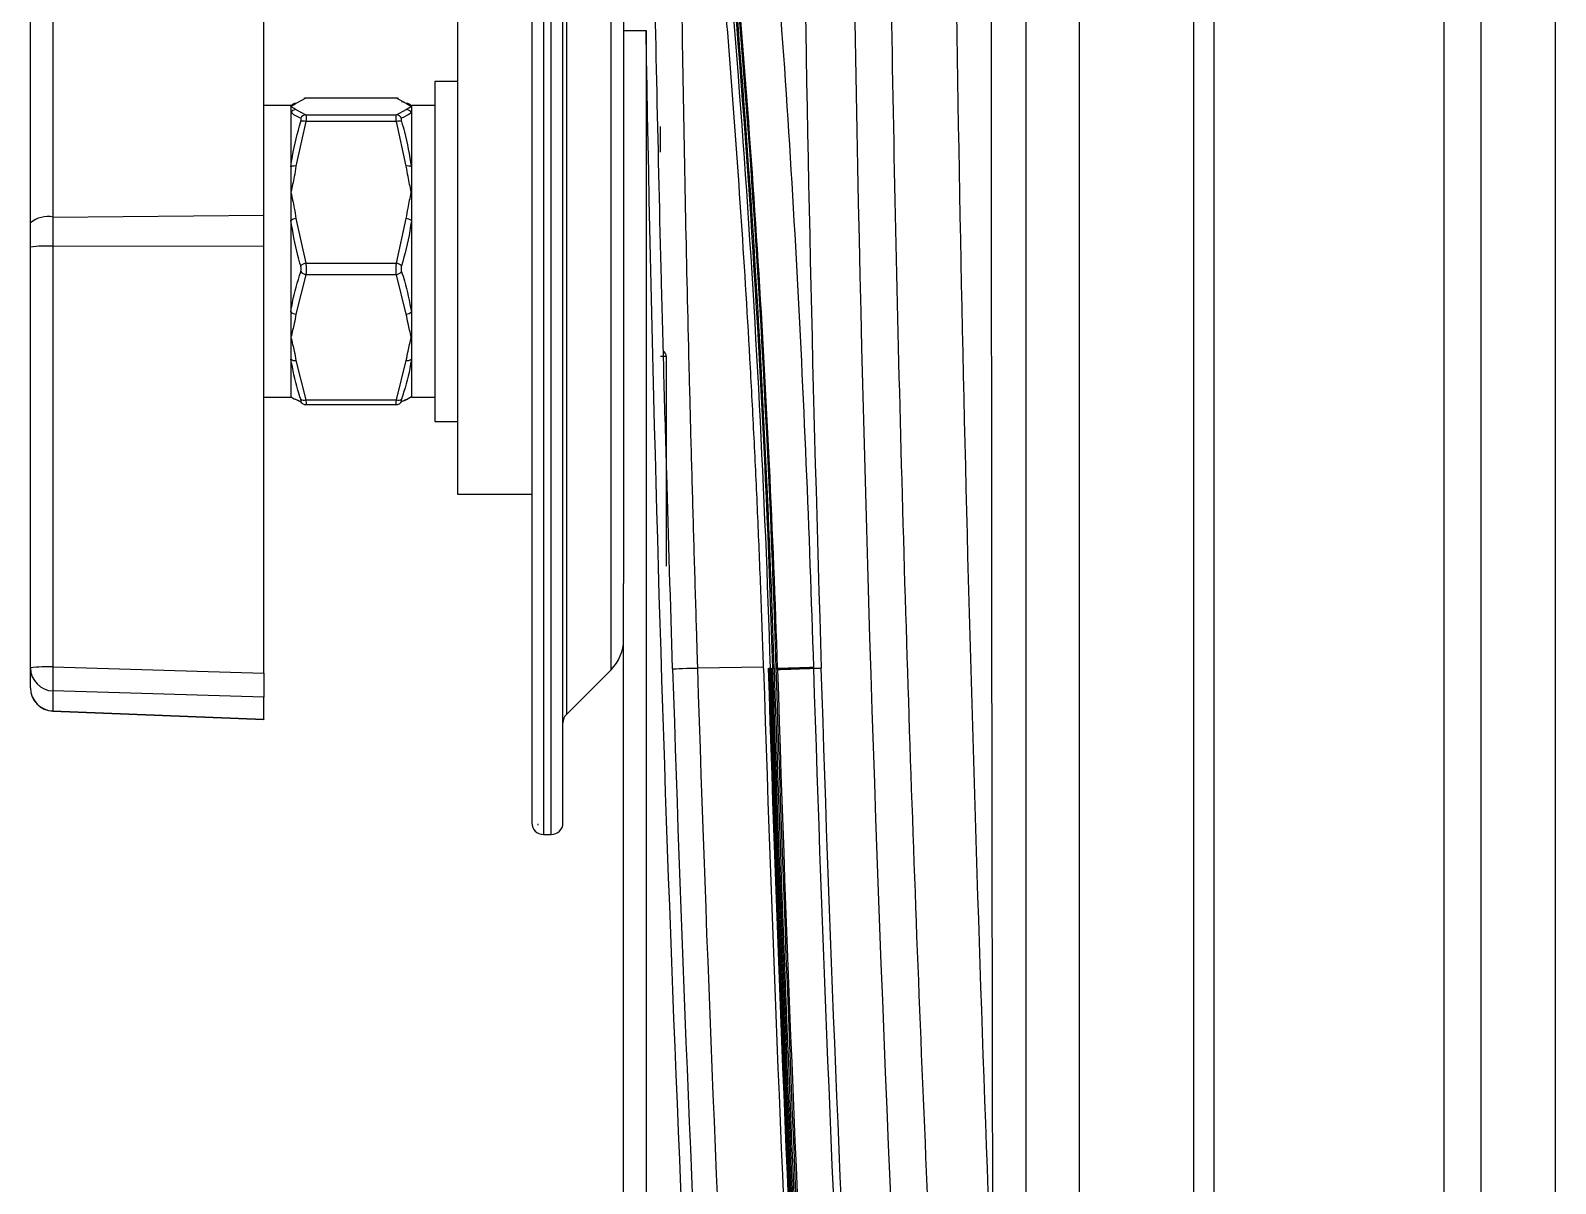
# Model space of a CAD drawing. Extents: x 14.8 to 109.8, y 1.6 to 86.6.
# Drawn here: x 43.172 to 47.096, y 7.7 to 10.666 of the extents above; entities that cross this region are included whole.
import ezdxf

# ---------------------------------------------------------------- set-up
doc = ezdxf.new("R2010")
doc.units = 0
doc.header["$MEASUREMENT"] = 0
doc.layers.add('OBJECT', color=7, linetype='CONTINUOUS')

msp = doc.modelspace()

# ---------------------------------------------------------------- linework, layer by layer
at = {"layer": 'OBJECT'}
for p, q in [((46.8094, 6.5107), (46.8094, 12.4804)), ((46.9041, 12.4807), (46.9041, 6.5107)), ((47.0963, 6.7607), (47.0963, 12.4807)), ((44.4923, 11.5976), (44.4923, 8.5976)), ((44.5123, 8.5976), (44.5123, 11.5976)), ((44.4623, 11.5676), (44.4623, 8.6276)), ((44.5423, 8.6276), (44.5423, 11.5676)), ((44.5511, 11.2888), (44.5511, 8.9064)), ((43.2302, 11.2353), (43.2302, 10.1861)), ((43.7723, 10.1908), (43.7723, 11.2565)), ((43.1723, 10.1712), (43.1723, 11.2204)), ((44.6661, 9.0214), (44.6661, 11.1738)), ((44.6983, 11.096), (44.6983, 9.2435)), ((45.7333, 11.0507), (45.7333, 6.6107)), ((45.8703, 11.0481), (45.8703, 6.6107)), ((46.1655, 6.6107), (46.1655, 11.0476)), ((46.2171, 11.0474), (46.2171, 6.6107)), ((44.2723, 9.4726), (44.2723, 10.7226)), ((44.6983, 10.6659), (44.7562, 10.6659)), ((44.7562, 10.6659), (44.7562, 6.0194)), ((44.2723, 10.5351), (44.2123, 10.5351)), ((44.2123, 10.5351), (44.2123, 9.6601)), ((43.8807, 10.4916), (43.8553, 10.4783)), ((43.8811, 10.4917), (43.8807, 10.4916)), ((44.114, 10.4916), (43.8807, 10.4916)), ((44.1136, 10.4918), (43.8811, 10.4918)), ((44.114, 10.4916), (44.1136, 10.4915)), ((44.1393, 10.4783), (44.114, 10.4916)), ((43.8423, 10.4726), (43.7723, 10.4726)), ((43.8423, 10.4705), (43.8423, 10.4726)), ((43.8423, 10.4705), (43.8423, 10.4548)), ((43.8423, 10.4548), (43.8423, 10.3153)), ((43.8553, 10.4626), (43.8807, 10.4493)), ((43.8807, 10.4493), (44.114, 10.4493)), ((44.114, 10.4493), (44.1393, 10.4626)), ((44.2123, 10.4726), (44.1523, 10.4726)), ((44.1523, 10.4726), (44.1523, 9.7226)), ((44.1523, 10.4725), (44.1523, 10.4705)), ((44.1523, 10.4705), (44.1523, 10.4548)), ((44.1523, 10.4548), (44.1523, 10.3153)), ((43.8807, 10.4316), (43.8553, 10.3171)), ((44.114, 10.4316), (43.8807, 10.4316)), ((44.1393, 10.3171), (44.114, 10.4316)), ((44.7936, 10.3676), (44.7936, 10.4193)), ((43.8423, 10.3153), (43.8423, 10.2495)), ((44.1523, 10.3153), (44.1523, 10.2495)), ((43.8423, 10.2495), (43.8423, 10.1775)), ((44.1523, 10.2495), (44.1523, 10.1775)), ((43.1723, 10.1088), (43.1723, 10.1712)), ((43.2302, 10.1861), (43.7723, 10.1908)), ((43.2302, 10.1861), (43.2302, 10.1111)), ((43.7723, 10.1118), (43.7723, 10.1908)), ((43.8423, 10.1775), (43.8423, 9.9421)), ((43.8553, 10.182), (43.8807, 10.0674)), ((44.114, 10.0674), (44.1393, 10.182)), ((44.1523, 10.1775), (44.1523, 9.9421)), ((43.1723, 9.0263), (43.1723, 10.1088)), ((43.2302, 10.1111), (43.7723, 10.1118)), ((43.2302, 10.1111), (43.2302, 9.0286)), ((43.7723, 9.0123), (43.7723, 10.1118)), ((43.8807, 10.0674), (44.114, 10.0674)), ((43.8807, 10.0376), (43.8553, 9.9363)), ((44.114, 10.0376), (43.8807, 10.0376)), ((44.1393, 9.9363), (44.114, 10.0376)), ((43.8423, 9.9421), (43.8423, 9.8767)), ((44.1523, 9.9421), (44.1523, 9.8767)), ((43.8423, 9.8767), (43.8423, 9.8203)), ((44.1523, 9.8767), (44.1523, 9.8203)), ((43.8423, 9.8203), (43.8423, 9.7243)), ((43.8553, 9.817), (43.8807, 9.7157)), ((44.114, 9.7157), (44.1393, 9.817)), ((44.1523, 9.8203), (44.1523, 9.7243)), ((44.8083, 9.8276), (44.7936, 9.8276)), ((44.8083, 9.8276), (44.8083, 9.2875)), ((43.7723, 9.7226), (43.8446, 9.7226)), ((43.869, 9.7097), (43.8553, 9.7169)), ((43.8807, 9.7157), (44.114, 9.7157)), ((43.8811, 9.7034), (44.1136, 9.7034)), ((44.114, 9.7035), (44.1136, 9.7037)), ((44.1393, 9.7169), (44.1255, 9.7096)), ((44.1523, 9.7226), (44.2123, 9.7226)), ((44.2123, 9.6601), (44.2723, 9.6601)), ((44.4623, 9.4726), (44.2723, 9.4726)), ((44.6983, 6.0194), (44.6983, 9.2435)), ((43.1723, 8.9747), (43.1723, 9.0263)), ((43.2302, 9.0286), (43.7723, 9.0123)), ((45.0584, 9.028), (44.8885, 9.0259)), ((45.0585, 9.0247), (45.0584, 9.028)), ((45.0706, 9.0251), (45.0706, 9.0251)), ((45.1869, 9.0281), (45.187, 9.0251)), ((45.187, 9.0251), (45.2071, 9.0251)), ((43.7723, 9.0123), (43.7723, 8.9507)), ((44.5511, 8.9064), (44.6661, 9.0214)), ((43.7723, 8.9507), (43.2302, 8.967)), ((43.2302, 8.967), (43.2302, 8.9154)), ((43.7723, 8.8942), (43.7723, 8.9507)), ((43.2302, 8.9154), (43.23, 8.9148)), ((43.23, 8.9148), (43.7723, 8.8936)), ((43.2302, 8.9154), (43.7723, 8.8942)), ((43.7723, 8.8942), (43.7723, 8.8936)), ((44.4785, 8.623), (44.4773, 8.6235)), ((44.4773, 8.6235), (44.4785, 8.6226)), ((44.4785, 8.6226), (44.4785, 8.623)), ((44.4923, 8.5976), (44.5123, 8.5976))]:
    msp.add_line(p, q, dxfattribs=at)
at = {"layer": 'OBJECT', "flags": 128}
for points in [[(44.8246, 9.0239), (44.8253, 9.024), (44.8284, 9.024), (44.8336, 9.0242), (44.8409, 9.0244), (44.8501, 9.0247), (44.8613, 9.0251), (44.8741, 9.0255), (44.8885, 9.0259)], [(45.0945, 9.0222), (45.0945, 9.0222), (45.0944, 9.0251)]]:
    msp.add_lwpolyline(points, dxfattribs=at)
at = {"layer": 'OBJECT'}
for centre, radius, start, end in [((159.0083, 12.6251), 113.7313, 180.78752, 183.794873), ((43.8551, 10.4636), 0.0147, 89.1823, 150.4843), ((43.8803, 10.4778), 0.0138, 88.2577, 110.4281), ((44.1144, 10.4778), 0.0138, 69.2221, 91.7438), ((44.1395, 10.4636), 0.0147, 29.5126, 90.8209), ((43.8555, 10.4475), 0.0151, 90.8391, 150.9292), ((43.8813, 10.4344), 0.0149, 92.4139, 155.6673), ((44.1133, 10.4344), 0.0149, 24.3351, 87.5836), ((44.1391, 10.4475), 0.0151, 29.0676, 89.1641), ((43.8743, 10.4135), 0.0192, 70.693, 110.1842), ((44.1203, 10.4135), 0.0192, 69.8158, 109.3071), ((44.5784, 10.3638), 0.2153, 357.0036, 0.9977), ((43.8516, 10.295), 0.0224, 80.5422, 114.5662), ((44.143, 10.295), 0.0224, 65.4324, 99.4592), ((43.2171, 10.1172), 0.0701, 79.1969, 129.6735), ((43.8569, 10.1562), 0.0258, 93.6093, 124.4418), ((44.1377, 10.1562), 0.0258, 55.5557, 86.3931), ((43.2161, 9.7318), 0.3796, 87.8683, 96.6246), ((43.8864, 10.0405), 0.0275, 102.0148, 132.8205), ((43.8848, 10.059), 0.0217, 218.2172, 259.1419), ((44.1082, 10.0405), 0.0276, 47.1823, 77.9824), ((44.1099, 10.059), 0.0218, 280.861, 321.78), ((43.8564, 9.9564), 0.0201, 225.4827, 266.9378), ((44.1383, 9.9564), 0.0201, 273.0593, 314.5202), ((43.8526, 9.8337), 0.017, 232.5315, 279.0396), ((44.142, 9.8337), 0.017, 260.9583, 307.4707), ((44.7933, 9.8276), 0.015, 0, 59.4345), ((43.8762, 9.7293), 0.0143, 233.7424, 288.4349), ((43.8804, 9.7175), 0.014, 205.2486, 249.821), ((44.1185, 9.7293), 0.0143, 251.5659, 306.2568), ((44.1143, 9.7175), 0.014, 290.6034, 334.7447), ((44.5883, 9.0991), 0.11, 315, 0), ((43.2161, 8.6493), 0.3796, 87.8683, 96.6246), ((43.232, 9.0266), 0.0597, 180.2875, 268.3126), ((43.8174, 8.9978), 0.588, 176.9969, 183.0031), ((159.0083, 12.6251), 114.1766, 181.806441, 184.010705), ((159.0083, 12.6251), 113.9946, 181.809727, 184.013607), ((159.0083, 12.6251), 113.9943, 181.809732, 184.011601), ((159.0083, 12.6251), 113.9934, 181.809747, 184.009127), ((159.0083, 12.6251), 113.9918, 181.809771, 184.006183), ((159.0083, 12.6251), 113.9897, 181.809806, 184.002768), ((159.0083, 12.6251), 113.9869, 181.80985, 183.998883), ((159.0083, 12.6251), 113.9834, 181.809904, 183.994526), ((159.0083, 12.6251), 113.9794, 181.809968, 183.989694), ((159.0083, 12.6251), 113.9748, 181.810042, 183.984388), ((159.0083, 12.6251), 113.8783, 181.811576, 183.980027), ((159.0083, 12.6251), 114.2405, 181.806441, 184.010579), ((159.0083, 12.6251), 114.0067, 181.809738, 184.015721), ((159.0083, 12.6251), 113.9708, 181.811576, 183.980027), ((43.2323, 8.9747), 0.06, 180, 267.7622), ((43.232, 8.975), 0.0597, 180.2875, 268.3126), ((44.5723, 8.8851), 0.03, 135, 180), ((44.4923, 8.6276), 0.03, 180, 270), ((44.5123, 8.6276), 0.03, 270, 0)]:
    msp.add_arc(centre, radius, start, end, dxfattribs=at)
for points, knots in [([(44.8246, 9.0239), (44.8193, 9.192), (44.8142, 9.3596), (44.807, 9.6102), (44.8046, 9.6937), (44.8001, 9.8595), (44.7979, 9.9418), (44.7917, 10.1869), (44.7879, 10.3479), (44.7811, 10.6655), (44.7781, 10.8221), (44.7745, 11.0534), (44.7734, 11.13), (44.7716, 11.282), (44.7709, 11.3575), (44.7692, 11.5803), (44.7688, 11.724), (44.7697, 12.0023), (44.771, 12.1369), (44.7758, 12.3969), (44.7792, 12.5223), (44.7839, 12.6425)], [0, 0, 0, 0, 0.125, 0.125, 0.1875, 0.1875, 0.25, 0.25, 0.375, 0.375, 0.5, 0.5, 0.5625, 0.5625, 0.625, 0.625, 0.75, 0.75, 0.875, 0.875, 1, 1, 1, 1]), ([(44.7951, 12.54), (44.835, 12.2486), (44.8711, 11.9568), (44.9356, 11.3723), (44.9641, 11.0796), (45.038, 10.2004), (45.0719, 9.6131), (45.0904, 9.0251)], [0, 0, 0, 0, 0.25, 0.25, 0.5, 0.5, 1, 1, 1, 1]), ([(45.0858, 9.0251), (45.0683, 9.5777), (45.0374, 10.1295), (44.9483, 11.2316), (44.8902, 11.7812), (44.8187, 12.3294)], [0, 0, 0, 0, 0.5, 0.5, 1, 1, 1, 1]), ([(44.8391, 12.1381), (44.9035, 11.6214), (44.956, 11.1035), (45.0369, 10.0653), (45.0653, 9.5456), (45.0817, 9.0251)], [0, 0, 0, 0, 0.5, 0.5, 1, 1, 1, 1]), ([(44.8454, 11.9466), (44.8418, 11.734), (44.8411, 11.5108), (44.8429, 11.16), (44.844, 11.0415), (44.8468, 10.8018), (44.8485, 10.6806), (44.8547, 10.3126), (44.8599, 10.0617), (44.8679, 9.7408), (44.8695, 9.6761), (44.873, 9.5465), (44.8766, 9.4167), (44.8804, 9.2866), (44.8834, 9.189), (44.8849, 9.1401), (44.8864, 9.0912), (44.8874, 9.0586), (44.8879, 9.0422), (44.8885, 9.0259)], [0, 0, 0, 0, 0.25, 0.25, 0.375, 0.375, 0.5, 0.5, 0.75, 0.75, 0.8125, 0.8125, 0.875, 0.9375, 0.9375, 0.96875, 0.984375, 0.984375, 1, 1, 1, 1]), ([(45.0584, 9.028), (45.0573, 9.0602), (45.0563, 9.0924), (45.054, 9.1568), (45.0529, 9.189), (45.0492, 9.2855), (45.044, 9.414), (45.038, 9.5423), (45.0316, 9.6704), (45.0283, 9.7344), (45.0107, 10.0522), (44.994, 10.3016), (44.9564, 10.7908), (44.9355, 11.0305), (44.9024, 11.3824), (44.8911, 11.4987), (44.8683, 11.7261), (44.8568, 11.8375), (44.8454, 11.9466)], [0, 0, 0, 0, 0.03125, 0.03125, 0.0625, 0.0625, 0.125, 0.1875, 0.1875, 0.25, 0.25, 0.5, 0.5, 0.75, 0.75, 0.875, 0.875, 1, 1, 1, 1]), ([(44.8811, 11.7316), (44.9316, 11.282), (44.9731, 10.8316), (45.0379, 9.9291), (45.0613, 9.4773), (45.0755, 9.0251)], [0, 0, 0, 0, 0.5, 0.5, 1, 1, 1, 1]), ([(45.0944, 9.0251), (45.0834, 9.3741), (45.0669, 9.7229), (45.023, 10.4199), (44.9956, 10.768), (44.9629, 11.1156)], [0, 0, 0, 0, 0.5, 0.5, 1, 1, 1, 1]), ([(45.0688, 11.1251), (45.099, 10.7763), (45.1232, 10.427), (45.1615, 9.7279), (45.1758, 9.378), (45.1869, 9.0281)], [0, 0, 0, 0, 0.5, 0.5, 1, 1, 1, 1]), ([(45.5542, 6.2161), (45.5311, 6.6196), (45.5103, 7.0232), (45.473, 7.8306), (45.4565, 8.2344), (45.4137, 9.4462), (45.3939, 10.2542), (45.3827, 11.0623)], [0, 0, 0, 0, 0.25, 0.25, 0.5, 0.5, 1, 1, 1, 1]), ([(45.55, 11.0618), (45.5577, 10.4397), (45.5701, 9.8177), (45.6035, 8.5739), (45.6246, 7.952), (45.6492, 7.3304)], [0, 0, 0, 0, 0.5, 0.5, 1, 1, 1, 1]), ([(45.6492, 7.3307), (45.649, 7.4333), (45.6484, 7.6434), (45.6478, 7.9657), (45.6472, 8.3026), (45.6467, 8.654), (45.6462, 9.0199), (45.6458, 9.4004), (45.6455, 9.7955), (45.6452, 10.205), (45.6449, 10.6292), (45.6448, 10.9168), (45.6447, 11.0631)], [0, 0, 0, 0, 0.082477, 0.168844, 0.259102, 0.353253, 0.451298, 0.553239, 0.659077, 0.768815, 0.882455, 1, 1, 1, 1]), ([(43.8553, 10.4783), (43.8539, 10.4772), (43.8505, 10.4746), (43.8454, 10.472), (43.8424, 10.4705), (43.8423, 10.4705)], [0, 0, 0, 0, 0.400104, 0.989962, 1, 1, 1, 1]), ([(43.8811, 10.4916), (43.8802, 10.4916), (43.8783, 10.4917), (43.8765, 10.4911), (43.8755, 10.4907)], [0, 0, 0, 0, 0.426355, 1, 1, 1, 1]), ([(44.1193, 10.4907), (44.1177, 10.4913), (44.1158, 10.492), (44.1139, 10.4917), (44.1136, 10.4917)], [0, 0, 0, 0, 0.872418, 1, 1, 1, 1]), ([(44.127, 10.4836), (44.1296, 10.4826), (44.1408, 10.4785), (44.1473, 10.4742), (44.1523, 10.4708)], [0, 0, 0, 0, 0.230778, 1, 1, 1, 1]), ([(44.1523, 10.4705), (44.1523, 10.4705), (44.1493, 10.472), (44.1441, 10.4746), (44.1407, 10.4772), (44.1393, 10.4783)], [0, 0, 0, 0, 0.010037, 0.599895, 1, 1, 1, 1]), ([(43.8423, 10.4705), (43.8424, 10.4704), (43.8454, 10.4689), (43.8505, 10.4663), (43.8539, 10.4637), (43.8553, 10.4626)], [0, 0, 0, 0, 0.0100371, 0.5998949, 1, 1, 1, 1]), ([(43.8677, 10.4405), (43.8651, 10.4416), (43.8538, 10.4464), (43.8473, 10.4512), (43.8423, 10.4548)], [0, 0, 0, 0, 0.230777, 1, 1, 1, 1]), ([(43.8677, 10.4315), (43.8679, 10.4322), (43.8684, 10.4342), (43.8689, 10.4371), (43.8688, 10.4396), (43.868, 10.4402), (43.8677, 10.4405)], [0, 0, 0, 0, 0.142527, 0.42189, 0.711622, 1, 1, 1, 1]), ([(43.8807, 10.4493), (43.881, 10.4487), (43.8818, 10.4476), (43.8819, 10.4426), (43.8814, 10.4369), (43.8809, 10.4329), (43.8807, 10.4316)], [0, 0, 0, 0, 0.286985, 0.578769, 0.85887, 1, 1, 1, 1]), ([(44.114, 10.4316), (44.1136, 10.4343), (44.1129, 10.4396), (44.1128, 10.4454), (44.1132, 10.4484), (44.1138, 10.4491), (44.114, 10.4493)], [0, 0, 0, 0, 0.2869881, 0.5787714, 0.8588716, 1, 1, 1, 1]), ([(44.127, 10.4405), (44.1268, 10.4404), (44.1262, 10.4401), (44.1258, 10.4385), (44.1259, 10.4355), (44.1266, 10.4329), (44.127, 10.4315)], [0, 0, 0, 0, 0.142534, 0.42189, 0.71162, 1, 1, 1, 1]), ([(44.1523, 10.4548), (44.1511, 10.4537), (44.1457, 10.449), (44.1351, 10.4442), (44.127, 10.4405)], [0, 0, 0, 0, 0.2307843, 1, 1, 1, 1]), ([(44.1393, 10.4626), (44.1407, 10.4637), (44.1441, 10.4663), (44.1493, 10.4689), (44.1523, 10.4704), (44.1523, 10.4705)], [0, 0, 0, 0, 0.400106, 0.989964, 1, 1, 1, 1]), ([(43.8423, 10.3153), (43.8436, 10.3244), (43.849, 10.3637), (43.8596, 10.402), (43.8677, 10.4315)], [0, 0, 0, 0, 0.230783, 1, 1, 1, 1]), ([(44.127, 10.4315), (44.1296, 10.4227), (44.1408, 10.3846), (44.1473, 10.3454), (44.1523, 10.3153)], [0, 0, 0, 0, 0.230777, 1, 1, 1, 1]), ([(43.8553, 10.3171), (43.8539, 10.308), (43.8505, 10.2856), (43.8454, 10.2632), (43.8424, 10.2498), (43.8423, 10.2495)], [0, 0, 0, 0, 0.400105, 0.989964, 1, 1, 1, 1]), ([(44.1523, 10.2495), (44.1523, 10.2498), (44.1493, 10.2632), (44.1441, 10.2856), (44.1407, 10.308), (44.1393, 10.3171)], [0, 0, 0, 0, 0.010036, 0.599894, 1, 1, 1, 1]), ([(43.8423, 10.2495), (43.8424, 10.2493), (43.8454, 10.2359), (43.8505, 10.2135), (43.8539, 10.1911), (43.8553, 10.182)], [0, 0, 0, 0, 0.01004, 0.599896, 1, 1, 1, 1]), ([(44.1393, 10.182), (44.1407, 10.1911), (44.1441, 10.2135), (44.1493, 10.2359), (44.1523, 10.2493), (44.1523, 10.2495)], [0, 0, 0, 0, 0.400105, 0.989961, 1, 1, 1, 1]), ([(43.8677, 10.0607), (43.8651, 10.0696), (43.8538, 10.108), (43.8473, 10.1473), (43.8423, 10.1775)], [0, 0, 0, 0, 0.2307766, 1, 1, 1, 1]), ([(44.1523, 10.1775), (44.1511, 10.1684), (44.1457, 10.129), (44.1351, 10.0904), (44.127, 10.0607)], [0, 0, 0, 0, 0.230784, 1, 1, 1, 1]), ([(43.8423, 9.9421), (43.8436, 9.9501), (43.849, 9.985), (43.8596, 10.0192), (43.8677, 10.0455)], [0, 0, 0, 0, 0.230785, 1, 1, 1, 1]), ([(43.8677, 10.0455), (43.8679, 10.0461), (43.8684, 10.048), (43.8689, 10.0516), (43.8688, 10.0564), (43.868, 10.0593), (43.8677, 10.0607)], [0, 0, 0, 0, 0.142539, 0.421897, 0.71163, 1, 1, 1, 1]), ([(43.8807, 10.0674), (43.881, 10.0646), (43.8818, 10.0588), (43.8819, 10.0497), (43.8814, 10.0425), (43.8809, 10.0388), (43.8807, 10.0376)], [0, 0, 0, 0, 0.286989, 0.578774, 0.858873, 1, 1, 1, 1]), ([(44.114, 10.0376), (44.1136, 10.0402), (44.1129, 10.0454), (44.1128, 10.0545), (44.1132, 10.062), (44.1138, 10.0661), (44.114, 10.0674)], [0, 0, 0, 0, 0.286983, 0.578772, 0.858874, 1, 1, 1, 1]), ([(44.127, 10.0607), (44.1268, 10.06), (44.1262, 10.0579), (44.1258, 10.0541), (44.1259, 10.0494), (44.1266, 10.0468), (44.127, 10.0455)], [0, 0, 0, 0, 0.1425348, 0.421893, 0.7116231, 1, 1, 1, 1]), ([(44.127, 10.0455), (44.1296, 10.0377), (44.1408, 10.0036), (44.1473, 9.9688), (44.1523, 9.9421)], [0, 0, 0, 0, 0.230778, 1, 1, 1, 1]), ([(43.8553, 9.9363), (43.8539, 9.9283), (43.8505, 9.9085), (43.8454, 9.8887), (43.8424, 9.8769), (43.8423, 9.8767)], [0, 0, 0, 0, 0.400108, 0.989963, 1, 1, 1, 1]), ([(44.1523, 9.8767), (44.1523, 9.8769), (44.1493, 9.8887), (44.1441, 9.9085), (44.1407, 9.9283), (44.1393, 9.9363)], [0, 0, 0, 0, 0.010036, 0.5998912, 1, 1, 1, 1]), ([(43.8423, 9.8767), (43.8424, 9.8765), (43.8454, 9.8646), (43.8505, 9.8448), (43.8539, 9.825), (43.8553, 9.817)], [0, 0, 0, 0, 0.01004, 0.599894, 1, 1, 1, 1]), ([(44.1393, 9.817), (44.1407, 9.825), (44.1441, 9.8448), (44.1493, 9.8646), (44.1523, 9.8765), (44.1523, 9.8767)], [0, 0, 0, 0, 0.400108, 0.989961, 1, 1, 1, 1]), ([(43.8677, 9.7177), (43.8651, 9.7255), (43.8538, 9.7591), (43.8473, 9.7937), (43.8423, 9.8203)], [0, 0, 0, 0, 0.230777, 1, 1, 1, 1]), ([(44.1523, 9.8203), (44.1511, 9.8123), (44.1457, 9.7776), (44.1351, 9.7438), (44.127, 9.7177)], [0, 0, 0, 0, 0.2307835, 1, 1, 1, 1]), ([(43.8423, 9.7243), (43.8436, 9.7233), (43.849, 9.7189), (43.8596, 9.7147), (43.8677, 9.7115)], [0, 0, 0, 0, 0.230785, 1, 1, 1, 1]), ([(43.8677, 9.7115), (43.8679, 9.7115), (43.8684, 9.7114), (43.8689, 9.7122), (43.8688, 9.7143), (43.868, 9.7166), (43.8677, 9.7177)], [0, 0, 0, 0, 0.142533, 0.421896, 0.711618, 1, 1, 1, 1]), ([(43.8756, 9.7045), (43.876, 9.7043), (43.8776, 9.7035), (43.8796, 9.7035), (43.8811, 9.7035)], [0, 0, 0, 0, 0.250223, 1, 1, 1, 1]), ([(43.8807, 9.7157), (43.881, 9.7134), (43.8818, 9.7088), (43.8819, 9.7047), (43.8815, 9.7033), (43.8811, 9.7034), (43.8811, 9.7034)], [0, 0, 0, 0, 0.319234, 0.643804, 0.95538, 1, 1, 1, 1]), ([(44.1136, 9.7037), (44.1134, 9.7037), (44.1129, 9.7036), (44.1128, 9.7067), (44.1132, 9.7111), (44.1138, 9.7146), (44.114, 9.7157)], [0, 0, 0, 0, 0.206344, 0.53113, 0.842909, 1, 1, 1, 1]), ([(44.1137, 9.7036), (44.1145, 9.7035), (44.1165, 9.7034), (44.1182, 9.7041), (44.1192, 9.7045)], [0, 0, 0, 0, 0.455536, 1, 1, 1, 1]), ([(44.127, 9.7177), (44.1268, 9.7172), (44.1262, 9.7155), (44.1258, 9.7132), (44.1259, 9.7115), (44.1266, 9.7115), (44.127, 9.7115)], [0, 0, 0, 0, 0.142543, 0.421892, 0.711624, 1, 1, 1, 1]), ([(44.127, 9.7115), (44.1296, 9.7125), (44.1408, 9.7166), (44.1473, 9.721), (44.1523, 9.7243)], [0, 0, 0, 0, 0.230777, 1, 1, 1, 1]), ([(45.0944, 9.0251), (45.095, 9.0252), (45.0976, 9.0252), (45.1069, 9.0255), (45.1135, 9.0257), (45.13, 9.0263), (45.1399, 9.0266), (45.162, 9.0273), (45.1742, 9.0277), (45.1869, 9.0281)], [0, 0, 0, 0, 0.25, 0.25, 0.5, 0.5, 0.75, 0.75, 1, 1, 1, 1]), ([(45.0945, 9.0222), (45.0951, 9.0222), (45.0977, 9.0223), (45.107, 9.0226), (45.1136, 9.0228), (45.1301, 9.0233), (45.14, 9.0237), (45.1621, 9.0244), (45.1742, 9.0247), (45.187, 9.0251)], [0, 0, 0, 0, 0.25, 0.25, 0.5, 0.5, 0.75, 0.75, 1, 1, 1, 1])]:
    msp.add_open_spline(points, degree=3, knots=knots, dxfattribs=at)
for points in [[(45.16, 11.1251), (45.1693, 10.4236), (45.1849, 9.7239), (45.2071, 9.0251)], [(44.9304, 6.0194), (44.8408, 7.5673), (44.7828, 9.1162), (44.7562, 10.6659)], [(45.0718, 9.0251), (45.0722, 9.0251), (45.0727, 9.0251), (45.0734, 9.0251)], [(45.0755, 9.0251), (45.0764, 9.0251), (45.0773, 9.0251), (45.0783, 9.0251)], [(45.0817, 9.0251), (45.083, 9.0251), (45.0843, 9.0251), (45.0858, 9.0251)], [(45.0904, 9.0251), (45.0917, 9.0251), (45.093, 9.0251), (45.0944, 9.0251)], [(45.4316, 4.625), (45.3284, 6.0901), (45.2535, 7.5572), (45.2071, 9.0251)]]:
    msp.add_open_spline(points, degree=3, dxfattribs=at)

doc.saveas('drawing.dxf')
